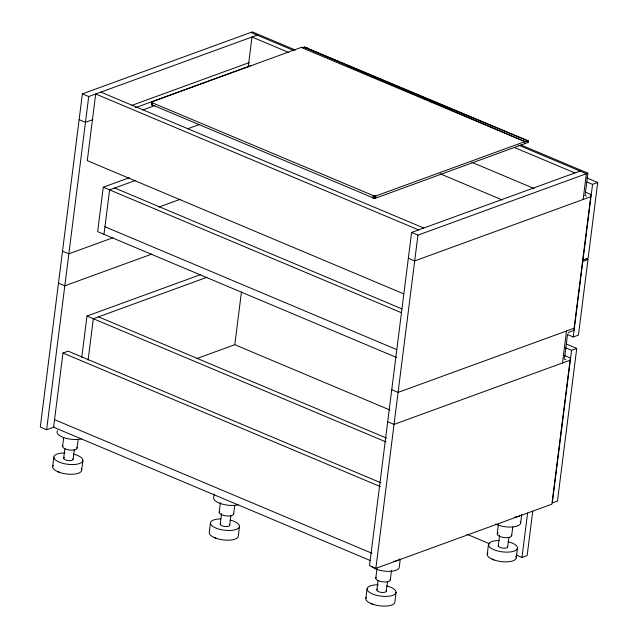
<?xml version="1.0" encoding="UTF-8"?>
<svg xmlns="http://www.w3.org/2000/svg" width="638" height="638" viewBox="0 0 638 638"><rect width="100%" height="100%" fill="white"/><g stroke="black" fill="none" stroke-linecap="round" stroke-linejoin="round"><path stroke-width="0.96" d="M307.038 47.73L306.798 48.113L306.671 47.595L304.382 47.252L528.495 141.197L528.32 142.354L375.583 198.171L374.083 198.274L151.485 104.576L152.155 101.769L301.192 47.427L305.044 47.252L527.77 140.655C528.966 141.979 528.671 142.449 527.77 140.655L527.658 141.54M527.77 140.655L528.192 141.867L528.447 141.078L528.368 142.202L528.304 140.942L528.328 142.035L528.495 141.197L524.899 141.604L375.87 195.946L374.362 196.057L152.434 102.846L151.772 102.032M528.368 142.202L528.408 141.756M306.559 48.496L306.671 47.595L306.415 47.986L306.264 47.475L306.152 48.392L305.849 47.371M527.969 141.7L528.304 140.942M528.328 142.035L528.447 141.078M295.426 50.043L252.337 31.9L82.382 93.874L40.29 427.085L46.622 429.757L54.118 427.021M46.622 429.757L88.722 96.537L257.154 35.122M380.934 482.814L68.138 351.131L62.979 353.013L53.608 427.213L370.072 560.435M52.643 466.721L53.871 457.023M62.58 446.353L63.68 437.676M63.664 458.204L64.877 448.578M81.744 357.527L86.983 316.057L200.555 274.643M129.323 177.715L103.26 187.213L97.646 231.642L396.7 357.535M73.099 459.336L74.311 449.71M88.084 360.199L93.315 318.729L206.895 277.315M103.986 234.313L109.592 189.885L135.663 180.379M77.094 448.091L78.187 439.415M81.664 470.198L82.892 460.508M151.485 104.576L151.916 101.889M151.621 104.744L151.9 102.519M152.155 101.769L151.445 104.409M151.844 104.911L152.123 102.686M152.155 105.063L152.434 102.846M248.19 67.134L251.994 37.004L288.687 52.452M210.468 522.953L209.24 532.642A14.562 5.527 7.2 0 0 213.236 537.06L216.17 538.305A14.602 5.543 7.2 0 0 230.661 540.067A14.602 5.543 7.2 0 0 238.293 536.127L239.489 526.43M214.121 494.027L213.634 497.903A14.602 5.543 7.2 0 0 222.191 504.092A14.602 5.543 7.2 0 0 238.11 504.778M234.84 344.353L241.443 292.029M219.185 512.274L220.397 502.632M220.262 524.125L221.601 513.542M229.696 525.257L230.908 515.632M233.691 514.013L234.784 505.336M372.879 197.979L373.158 195.762M373.254 198.115L373.533 195.89M373.661 198.211L373.94 195.994M374.083 198.274L374.362 196.057M374.498 198.306L374.777 196.089M374.897 198.298L375.184 196.081M375.272 198.251L375.551 196.033M375.583 198.171L375.87 195.946M580.046 171.048L411.606 232.463L369.514 565.683L375.854 568.354L551.878 504.164L570.34 357.998L563.92 355.294M365.837 598.564L367.065 588.874M375.854 568.354L417.946 235.135L587.901 173.161L585.205 194.486M375.782 578.195L376.994 568.554M376.859 590.046L378.079 580.428M386.293 591.179L387.505 581.553M390.289 579.934L391.509 570.292M396.086 592.351L394.858 602.049A14.602 5.543 7.2 0 1 387.266 605.988A14.602 5.543 7.2 0 1 372.728 604.25L370.638 603.333M400.225 559.558L399.244 567.31A14.602 5.543 7.2 0 1 388.056 571.361A14.602 5.543 7.2 0 1 371.962 566.831M524.619 143.821L524.899 141.604L304.382 47.252M487.241 554.294L488.461 544.605M498.39 524.284L497.177 533.926A7.305 2.767 7.2 0 0 505.152 537.651A7.305 2.767 7.2 0 0 511.493 534.923M498.254 545.777L499.594 535.194M507.689 546.91L508.901 537.292M511.684 535.673L512.777 526.996M516.254 557.779L517.482 548.09M520.64 523.04L521.748 514.324M516.485 555.132L521.988 557.445L527.594 513.016M532.754 511.134L527.148 555.562L521.988 557.445M562.477 362.982L566.512 330.994M583.132 199.487L586.386 173.719L518.59 145.177M564.55 357.99L567.469 334.886M576.752 348.436L571.592 350.318L552.309 502.927L557.468 501.053L576.752 348.436L566.672 344.193M573.275 336.992L582.829 261.349L587.989 259.467L578.435 335.109L573.275 336.992L567.78 334.679M597.71 182.492L592.55 184.374L582.996 260.017L588.156 258.135L597.71 182.492L586.721 177.866M301.192 47.427L524.899 141.604L528.32 141.381L528.176 142.497L528.32 141.875M527.937 142.617L528.32 141.381M568.115 333.148L569.271 332.111L573.825 330.452L590.995 194.494L585.493 192.182M92.949 119.577L85.468 122.313L79.128 119.641M131.316 105.589L249.219 62.596M135.511 107.647L250.949 65.547M142.784 109.975L154.882 105.557M187.46 128.86L199.566 124.442M158.934 207.071L180.347 199.263M112.83 237.783L68.848 253.82L62.516 251.149M151.836 254.076L64.813 285.808L58.473 283.136M590.716 196.719L414.692 260.902L408.352 258.238M196.624 358.62L234.792 344.703L389.866 409.979M574.104 328.227L398.08 392.41L391.74 389.746M570.061 360.215L394.037 424.398L387.697 421.734M524.899 141.604L528.097 141.429M515.887 556.288A14.602 5.543 7.2 0 1 510.272 561.512A14.602 5.543 7.2 0 1 494.123 559.981L492.034 559.063M216.17 538.305L214.041 537.403M520.975 144.986L587.901 173.161M250.814 32.45L293.911 50.593M514.348 147.442L574.886 172.93M587.056 182.061L592.55 184.374M584.607 195.387L586.442 196.153M471.889 162.323L534.269 188.585M440.013 173.735L502.409 200.005M586.155 258.693L587.989 259.467M100.86 92.111L423.752 228.037M418.592 229.919L95.7 93.993L87.278 160.64L403.75 293.863M82.382 93.874L88.722 96.537M411.606 232.463L417.946 235.135M565.18 347.614L571.592 350.318M563.952 358.883L565.786 359.657M114.752 188.003L401.972 308.912M103.26 187.213L401.398 312.724M104.935 226.761L396.74 349.6M98.475 316.847L386.612 438.139M86.983 316.057L386.038 441.951M62.979 353.013L380.368 486.627M466.976 534.285L489.896 543.935M494.163 559.957L491.22 558.721A14.562 5.527 7.2 0 1 487.823 552.923M54.557 419.66L371.946 553.266M372.767 604.226L369.825 602.99A14.562 5.527 7.2 0 1 366.427 597.192M57.444 471.482L59.573 472.383L56.63 471.139A14.562 5.527 7.2 0 1 53.233 465.349M305.179 47.786L304.685 47.236M229.568 524.771A4.745 1.802 7.2 0 1 224.831 526.486A4.745 1.802 7.2 0 1 220.461 523.678M233.5 513.271A7.305 2.767 7.2 0 1 226.211 515.911A7.305 2.767 7.2 0 1 219.488 511.588M230.007 520.002A14.602 5.543 7.2 0 1 236.443 529.349A14.602 5.543 7.2 0 1 213.052 526.581A14.602 5.543 7.2 0 1 220.676 518.901M386.165 590.692A4.745 1.802 7.2 0 1 380.814 592.319A4.745 1.802 7.2 0 1 377.56 589.225M390.097 579.192A7.305 2.767 7.2 0 1 382.808 581.832A7.305 2.767 7.2 0 1 376.085 577.51M386.604 585.923A14.602 5.543 7.2 0 1 392.849 595.342A14.602 5.543 7.2 0 1 369.306 592.263A14.602 5.543 7.2 0 1 378.182 584.823M399.851 558.984A14.602 5.543 7.2 0 1 393.694 561.432M72.971 458.85A4.745 1.802 7.2 0 1 67.62 460.476A4.745 1.802 7.2 0 1 64.366 457.382M76.903 447.35A7.305 2.767 7.2 0 1 69.614 449.989A7.305 2.767 7.2 0 1 62.891 445.667M81.512 438.856A14.602 5.543 7.2 0 1 63.928 437.652A14.602 5.543 7.2 0 1 57.651 430.618M81.297 468.707A14.602 5.543 7.2 0 1 75.675 473.93A14.602 5.543 7.2 0 1 59.533 472.399M73.41 454.081A14.602 5.543 7.2 0 1 79.654 463.499A14.602 5.543 7.2 0 1 56.112 460.421A14.602 5.543 7.2 0 1 64.988 452.98M507.561 546.431A4.745 1.802 7.2 0 1 502.824 548.146A4.745 1.802 7.2 0 1 498.453 545.338M497.48 533.248A7.305 2.767 7.2 0 1 498.254 532.666M520.257 521.549A14.602 5.543 7.2 0 1 513 526.956A14.602 5.543 7.2 0 1 495.582 523.989M508 541.654A14.602 5.543 7.2 0 1 514.244 551.072A14.602 5.543 7.2 0 1 490.702 548.002A14.602 5.543 7.2 0 1 499.578 540.553M519.699 515.871A14.602 5.543 7.2 0 1 514.276 517.259"/></g></svg>
